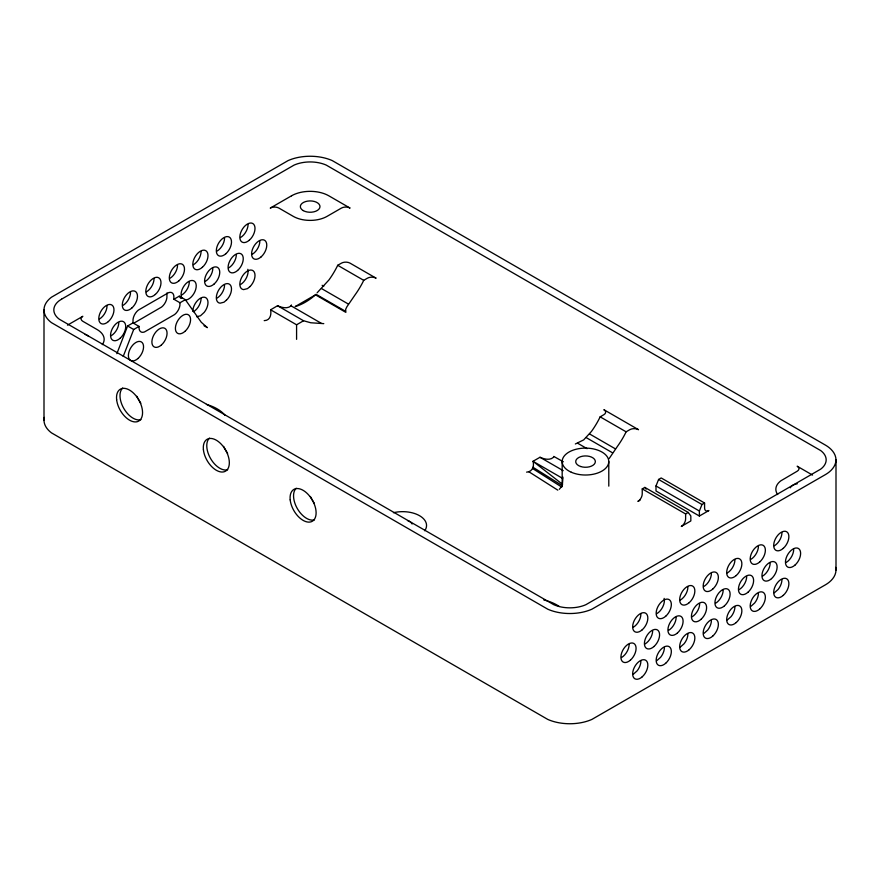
<?xml version="1.0" encoding="UTF-8"?>
<svg xmlns="http://www.w3.org/2000/svg" width="880" height="880" viewBox="0 0 880 880"><rect width="100%" height="100%" fill="white"/><g stroke="black" fill="none" stroke-linecap="round" stroke-linejoin="round"><path stroke-width="1.32" d="M179.993 302.764L173.921 299.255L173.822 295.724A9.207 5.313 -60 0 0 168.542 292.677L138.336 310.112A9.207 5.313 -60 0 0 133.056 319.264L132.968 322.905L139.04 326.403L139.139 328.933A9.207 5.313 -60 0 0 144.419 331.991L174.614 314.545A9.207 5.313 -60 0 0 179.905 305.404L179.993 302.764L185.35 299.673L201.267 322.256L207.372 327.646L204.006 325.71M562.177 486.607L562.177 461.56M559.295 489.313L562.32 485.683L562.969 477.125M608.784 461.56L608.795 486.134M642.235 488.906L685.619 513.953L685.619 518.958A6.138 3.542 -60 0 1 681.285 526.471L690.833 520.96L690.833 515.955L688.226 512.446L644.842 487.399L642.235 488.906L642.235 493.911A6.138 3.542 -60 0 1 637.901 501.424L640.024 500.203M291.401 304.953L291.071 305.844C287.309 309.177 281.578 307.538 277.53 305.734L270.633 309.804C271.513 314.688 270.259 320.54 264.198 320.65M836 459.877C835.868 466.378 830.852 471.46 825.55 474.529L591.888 609.202A36.223 20.911 0 0 1 547.778 609.202L51.491 322.663A36.223 20.911 0 0 1 51.491 297.198L288.112 160.578A36.223 20.911 0 0 1 332.222 160.578L825.594 445.203C830.896 448.283 835.901 453.387 836 459.877L836 570.097C835.868 576.565 830.885 581.647 825.605 584.716L591.888 719.422A36.223 20.911 0 0 1 547.778 719.422L51.491 432.872A36.223 20.911 0 0 1 44.308 417.417M345.345 311.19L316.107 294.316L312.477 297.341A58.289 33.649 -60 0 1 298.166 305.613L295.152 306.581L315.491 294.833L345.851 312.367L345.675 309.298L346.907 306.757L354.992 294.976A58.289 33.649 -60 0 0 362.923 281.996L363.726 280.335L367.433 278.19A6.138 3.542 0 0 1 376.112 278.19L350.075 263.164A6.138 3.542 0 0 0 341.407 263.164L337.7 265.298L336.897 266.97A58.289 33.649 -60 0 1 328.966 279.939L317.152 292.765M526.592 472.142C532.279 471.944 534.512 466.323 533.016 461.296L539.99 457.27C544.005 459.085 549.747 460.647 553.454 457.336L553.784 456.434L563.343 461.78M609.202 458.502L617.375 446.457A58.289 33.649 -60 0 0 625.306 433.488L626.109 431.816L629.816 429.682A6.138 3.542 0 0 1 638.495 429.682L603.867 409.684A6.138 3.542 0 0 1 603.867 414.689L600.16 416.834L599.357 418.506A58.289 33.649 -60 0 1 591.426 431.475L583.66 439.901L575.355 443.982M116.853 353.672L127.611 325.985L132.968 322.905M123.233 356.378L133.694 329.494L139.04 326.403M655.996 485.969L658.592 479.457L661.199 477.961L704.583 503.008L704.583 508.013A6.138 3.542 -60 0 0 708.917 510.521L699.38 516.032L655.996 490.985L655.996 485.969L699.38 511.016L699.38 516.032M699.38 511.016L701.976 504.504L704.583 503.008M633.303 674.245L637.098 670.879A10.736 6.204 -60 0 0 640.893 661.089M656.81 660.671L660.605 657.305A10.736 6.204 -60 0 0 664.4 647.526M680.317 647.097L684.112 643.731A10.736 6.204 -60 0 0 687.907 633.952M703.824 633.523L707.619 630.157A10.736 6.204 -60 0 0 711.414 620.378M727.331 619.96L731.126 616.594A10.736 6.204 -60 0 0 734.921 606.804M750.838 606.386L754.633 603.02A10.736 6.204 -60 0 0 758.428 593.23M774.345 592.812L778.14 589.446A10.736 6.204 -60 0 0 781.935 579.667M67.474 325.16L82.83 316.294A6.138 3.542 0 0 0 82.83 321.299L97.141 329.571A23.925 13.816 0 0 1 102.333 344.63M173.921 299.255L179.267 296.164L185.35 299.673M133.65 323.279L161.601 307.032A9.207 5.313 -60 0 0 166.881 297.891L166.98 292.919M270.633 309.804L296.582 324.786L303.556 320.76L310.761 322.762L323.785 323.642M685.619 513.953L688.226 512.446M196.614 316.756L200.475 315.777L204.204 312.367A10.736 6.204 -60 0 0 204.204 297.187A10.736 6.204 -60 0 0 192.819 311.355M322.135 285.329L323.807 286.121M812.526 475.079L797.17 466.213A6.138 3.542 0 0 1 797.17 471.229L780.791 480.854A23.925 13.816 0 0 0 777.667 494.549M337.7 265.298L363.726 280.335M600.16 416.834L626.109 431.816M589.545 433.939L615.505 448.921M586.3 437.668L612.546 452.815M658.592 479.457L701.976 504.504M321.486 288.541L348.381 304.062M577.775 443.3L587.092 448.679M291.071 305.844L321.365 323.334M277.53 305.734L303.556 320.76M539.99 457.27L563.2 470.668M562.551 478.346L533.016 461.296L562.551 484.341M127.611 325.985L133.694 329.494M533.016 467.302L562.32 485.683M532.719 468.6L561.66 487.003M528.682 471.636L557.777 490.138M644.842 487.399L646.14 489.148M179.267 296.164L180.84 298.386M835.692 567.369L836 570.097M296.582 324.786L296.582 339.35M44 309.936L44 420.145M206.448 404.404A40.315 23.276 0 0 1 225.137 415.437M393.459 512.71A23.925 13.816 0 0 1 419.54 515.702A23.925 13.816 0 0 1 424.721 530.761M407.528 520.564A9.812 5.665 0 0 1 412.104 524.007M140.844 403.227A30.679 17.71 60 0 1 136.84 396.286M676.159 617.232A10.736 6.204 -60 0 1 668.558 630.377M640.893 614.075A10.736 6.204 -60 0 1 633.303 627.231M629.145 644.369A10.736 6.204 -60 0 1 621.544 657.525M182.083 298.43A10.736 6.204 -60 0 1 187.341 282.37A10.736 6.204 -60 0 1 196.13 287.452A10.736 6.204 -60 0 1 184.855 300.036M652.652 630.795A10.736 6.204 -60 0 1 645.051 643.951M85.129 334.433A9.812 5.665 0 0 1 88.726 336.501M699.666 603.658A10.736 6.204 -60 0 1 692.065 616.803M723.173 590.084A10.736 6.204 -60 0 1 715.572 603.24M746.68 576.51A10.736 6.204 -60 0 1 739.079 589.666M770.187 562.947A10.736 6.204 -60 0 1 762.586 576.092M793.694 549.373A10.736 6.204 -60 0 1 786.093 562.518M781.935 532.653A10.736 6.204 -60 0 1 774.345 545.798M758.428 546.216A10.736 6.204 -60 0 1 750.838 559.372M734.921 559.79A10.736 6.204 -60 0 1 727.331 572.946M711.414 573.364A10.736 6.204 -60 0 1 703.824 586.52M687.907 586.938A10.736 6.204 -60 0 1 680.317 600.083M664.147 598.389A10.736 6.204 -60 0 1 656.81 613.657M177.551 265.133A10.736 6.204 -60 0 1 169.961 278.289M201.058 251.559A10.736 6.204 -60 0 1 193.468 264.715M247.819 269.313A10.736 6.204 -60 0 1 240.482 284.581M224.565 285.01A10.736 6.204 -60 0 1 216.975 298.155M201.058 298.573A10.736 6.204 -60 0 1 193.468 311.729M107.03 305.855A10.736 6.204 -60 0 1 99.44 319M130.537 292.281A10.736 6.204 -60 0 1 122.947 305.426M154.044 278.707A10.736 6.204 -60 0 1 146.454 291.852M224.565 237.996A10.736 6.204 -60 0 1 216.975 251.141M248.072 224.422A10.736 6.204 -60 0 1 240.482 237.567M236.324 254.716A10.736 6.204 -60 0 1 228.723 267.861M259.831 241.142A10.736 6.204 -60 0 1 252.23 254.287M189.31 281.853A10.736 6.204 -60 0 1 181.709 295.009M212.817 268.29A10.736 6.204 -60 0 1 205.216 281.435M118.789 322.575A10.736 6.204 -60 0 1 111.188 335.72M140.932 419.628A18.403 10.626 60 0 1 123.805 408.441A18.403 10.626 60 0 1 122.683 388.014M790.295 487.795A9.812 5.665 0 0 1 797.236 483.791M314.49 519.827A18.403 10.626 60 0 1 297.363 508.651A18.403 10.626 60 0 1 296.241 488.224M543.829 599.951A40.315 23.276 0 0 1 559.284 606.485M314.402 503.437A30.679 17.71 60 0 1 310.398 496.496M227.623 453.332A30.679 17.71 60 0 1 223.619 446.391M227.711 469.722A18.403 10.626 60 0 1 210.584 458.546A18.403 10.626 60 0 1 209.462 438.119M226.402 300.179L223.982 302.203L220.121 303.182A10.736 6.204 -60 0 1 218.097 291.115A10.736 6.204 -60 0 1 229.735 284.405A10.736 6.204 -60 0 1 227.711 298.793L226.402 300.179M249.909 286.616L247.489 288.629L243.628 289.608A10.736 6.204 -60 0 1 241.604 277.552A10.736 6.204 -60 0 1 253.242 270.831A10.736 6.204 -60 0 1 251.218 285.23L249.909 286.616M61.545 299.178L59.29 300.652A26.389 15.235 0 0 0 59.29 319.209L553.773 604.692A26.389 15.235 0 0 0 585.893 604.692L820.688 469.139A26.389 15.235 0 0 0 820.732 450.593L326.227 165.088A26.389 15.235 0 0 0 294.107 165.088L61.545 299.178M291.511 195.811L270.248 208.087A6.138 3.542 0 0 1 278.927 208.087L293.249 216.348A23.925 13.816 0 0 0 327.085 216.348L341.407 208.087A6.138 3.542 0 0 1 350.075 208.087L328.823 195.811A26.378 15.235 0 0 0 291.511 195.811M736.241 622.534A10.736 6.204 -60 0 0 739.64 605.902A10.736 6.204 -60 0 0 726.935 617.166A10.736 6.204 -60 0 0 736.241 622.534M665.72 663.245A10.736 6.204 -60 0 0 669.119 646.613A10.736 6.204 -60 0 0 656.414 657.877A10.736 6.204 -60 0 0 665.72 663.245M653.961 646.525A10.736 6.204 -60 0 0 657.371 629.893A10.736 6.204 -60 0 0 644.666 641.157A10.736 6.204 -60 0 0 653.961 646.525M783.255 595.386A10.736 6.204 -60 0 0 786.654 578.754A10.736 6.204 -60 0 0 773.949 590.018A10.736 6.204 -60 0 0 783.255 595.386M642.213 629.805A10.736 6.204 -60 0 0 645.612 613.173A10.736 6.204 -60 0 0 632.907 624.437A10.736 6.204 -60 0 0 642.213 629.805M161.436 344.949A10.736 6.204 -60 0 0 164.835 328.317A10.736 6.204 -60 0 0 152.141 339.581A10.736 6.204 -60 0 0 161.436 344.949M184.943 331.386A10.736 6.204 -60 0 0 188.342 314.754A10.736 6.204 -60 0 0 175.648 326.018A10.736 6.204 -60 0 0 184.943 331.386M137.929 358.523A10.736 6.204 -60 0 0 141.328 341.891A10.736 6.204 -60 0 0 128.634 353.155A10.736 6.204 -60 0 0 137.929 358.523M677.468 632.951A10.736 6.204 -60 0 0 680.878 616.319A10.736 6.204 -60 0 0 668.173 627.583A10.736 6.204 -60 0 0 677.468 632.951M630.454 660.099A10.736 6.204 -60 0 0 633.864 643.467A10.736 6.204 -60 0 0 621.159 654.731A10.736 6.204 -60 0 0 630.454 660.099M108.35 321.574A10.736 6.204 -60 0 0 111.749 304.942A10.736 6.204 -60 0 0 99.044 316.206A10.736 6.204 -60 0 0 108.35 321.574M131.857 308A10.736 6.204 -60 0 0 135.256 291.368A10.736 6.204 -60 0 0 122.551 302.632A10.736 6.204 -60 0 0 131.857 308M155.364 294.426A10.736 6.204 -60 0 0 158.763 277.794A10.736 6.204 -60 0 0 146.058 289.058A10.736 6.204 -60 0 0 155.364 294.426M178.871 280.863A10.736 6.204 -60 0 0 182.27 264.231A10.736 6.204 -60 0 0 169.565 275.495A10.736 6.204 -60 0 0 178.871 280.863M202.378 267.289A10.736 6.204 -60 0 0 205.777 250.657A10.736 6.204 -60 0 0 193.072 261.921A10.736 6.204 -60 0 0 202.378 267.289M225.874 253.715A10.736 6.204 -60 0 0 229.284 237.083A10.736 6.204 -60 0 0 216.579 248.347A10.736 6.204 -60 0 0 225.874 253.715M249.381 240.141A10.736 6.204 -60 0 0 252.791 223.509A10.736 6.204 -60 0 0 240.086 234.773A10.736 6.204 -60 0 0 249.381 240.141M261.14 256.861A10.736 6.204 -60 0 0 264.539 240.229A10.736 6.204 -60 0 0 251.845 251.493A10.736 6.204 -60 0 0 261.14 256.861M237.633 270.435A10.736 6.204 -60 0 0 241.032 253.803A10.736 6.204 -60 0 0 228.338 265.067A10.736 6.204 -60 0 0 237.633 270.435M214.126 284.009A10.736 6.204 -60 0 0 217.525 267.377A10.736 6.204 -60 0 0 204.831 278.641A10.736 6.204 -60 0 0 214.126 284.009M120.098 338.294A10.736 6.204 -60 0 0 123.497 321.662A10.736 6.204 -60 0 0 110.803 332.926A10.736 6.204 -60 0 0 120.098 338.294M689.227 649.671A10.736 6.204 -60 0 0 692.626 633.039A10.736 6.204 -60 0 0 679.921 644.303A10.736 6.204 -60 0 0 689.227 649.671M642.213 676.819A10.736 6.204 -60 0 0 645.612 660.187A10.736 6.204 -60 0 0 632.907 671.451A10.736 6.204 -60 0 0 642.213 676.819M747.989 592.24A10.736 6.204 -60 0 0 751.388 575.608A10.736 6.204 -60 0 0 738.694 586.872A10.736 6.204 -60 0 0 747.989 592.24M771.496 578.666A10.736 6.204 -60 0 0 774.895 562.034A10.736 6.204 -60 0 0 762.201 573.298A10.736 6.204 -60 0 0 771.496 578.666M783.255 548.372A10.736 6.204 -60 0 0 786.654 531.74A10.736 6.204 -60 0 0 773.949 543.004A10.736 6.204 -60 0 0 783.255 548.372M795.003 565.092A10.736 6.204 -60 0 0 798.402 548.46A10.736 6.204 -60 0 0 785.708 559.724A10.736 6.204 -60 0 0 795.003 565.092M689.227 602.657A10.736 6.204 -60 0 0 692.626 586.025A10.736 6.204 -60 0 0 679.921 597.289A10.736 6.204 -60 0 0 689.227 602.657M736.241 575.52A10.736 6.204 -60 0 0 739.64 558.888A10.736 6.204 -60 0 0 726.935 570.152A10.736 6.204 -60 0 0 736.241 575.52M712.734 636.108A10.736 6.204 -60 0 0 716.133 619.465A10.736 6.204 -60 0 0 703.428 630.729A10.736 6.204 -60 0 0 712.734 636.108M712.734 589.094A10.736 6.204 -60 0 0 716.133 572.451A10.736 6.204 -60 0 0 703.428 583.715A10.736 6.204 -60 0 0 712.734 589.094M759.748 561.946A10.736 6.204 -60 0 0 763.147 545.314A10.736 6.204 -60 0 0 750.442 556.578A10.736 6.204 -60 0 0 759.748 561.946M665.72 616.231A10.736 6.204 -60 0 0 669.119 599.599A10.736 6.204 -60 0 0 656.414 610.863A10.736 6.204 -60 0 0 665.72 616.231M724.482 605.814A10.736 6.204 -60 0 0 727.892 589.182A10.736 6.204 -60 0 0 715.187 600.446A10.736 6.204 -60 0 0 724.482 605.814M700.975 619.377A10.736 6.204 -60 0 0 704.385 602.745A10.736 6.204 -60 0 0 691.68 614.009A10.736 6.204 -60 0 0 700.975 619.377M759.748 608.96A10.736 6.204 -60 0 0 763.147 592.328A10.736 6.204 -60 0 0 750.442 603.592A10.736 6.204 -60 0 0 759.748 608.96M303.226 210.595A9.812 5.665 0 0 0 319.649 208.054A9.812 5.665 0 0 0 307.626 201.113A9.812 5.665 0 0 0 303.226 210.595M290.191 499.851A18.403 10.626 60 0 0 311.025 521.829A18.403 10.626 60 0 0 308.077 494.329A18.403 10.626 60 0 0 290.191 499.851M203.412 449.746A18.403 10.626 60 0 0 224.235 471.735A18.403 10.626 60 0 0 221.298 444.224A18.403 10.626 60 0 0 203.412 449.746M116.633 399.641A18.403 10.626 60 0 0 137.456 421.63A18.403 10.626 60 0 0 134.519 394.119A18.403 10.626 60 0 0 116.633 399.641M571.296 472.241A23.309 13.453 0 0 0 608.586 463.32A23.309 13.453 0 0 0 576.565 449.13A23.309 13.453 0 0 0 571.296 472.241M580.635 466.51A9.812 5.665 0 0 0 595.353 461.593A9.812 5.665 0 0 0 580.635 456.687A9.812 5.665 0 0 0 580.635 466.51"/></g></svg>
